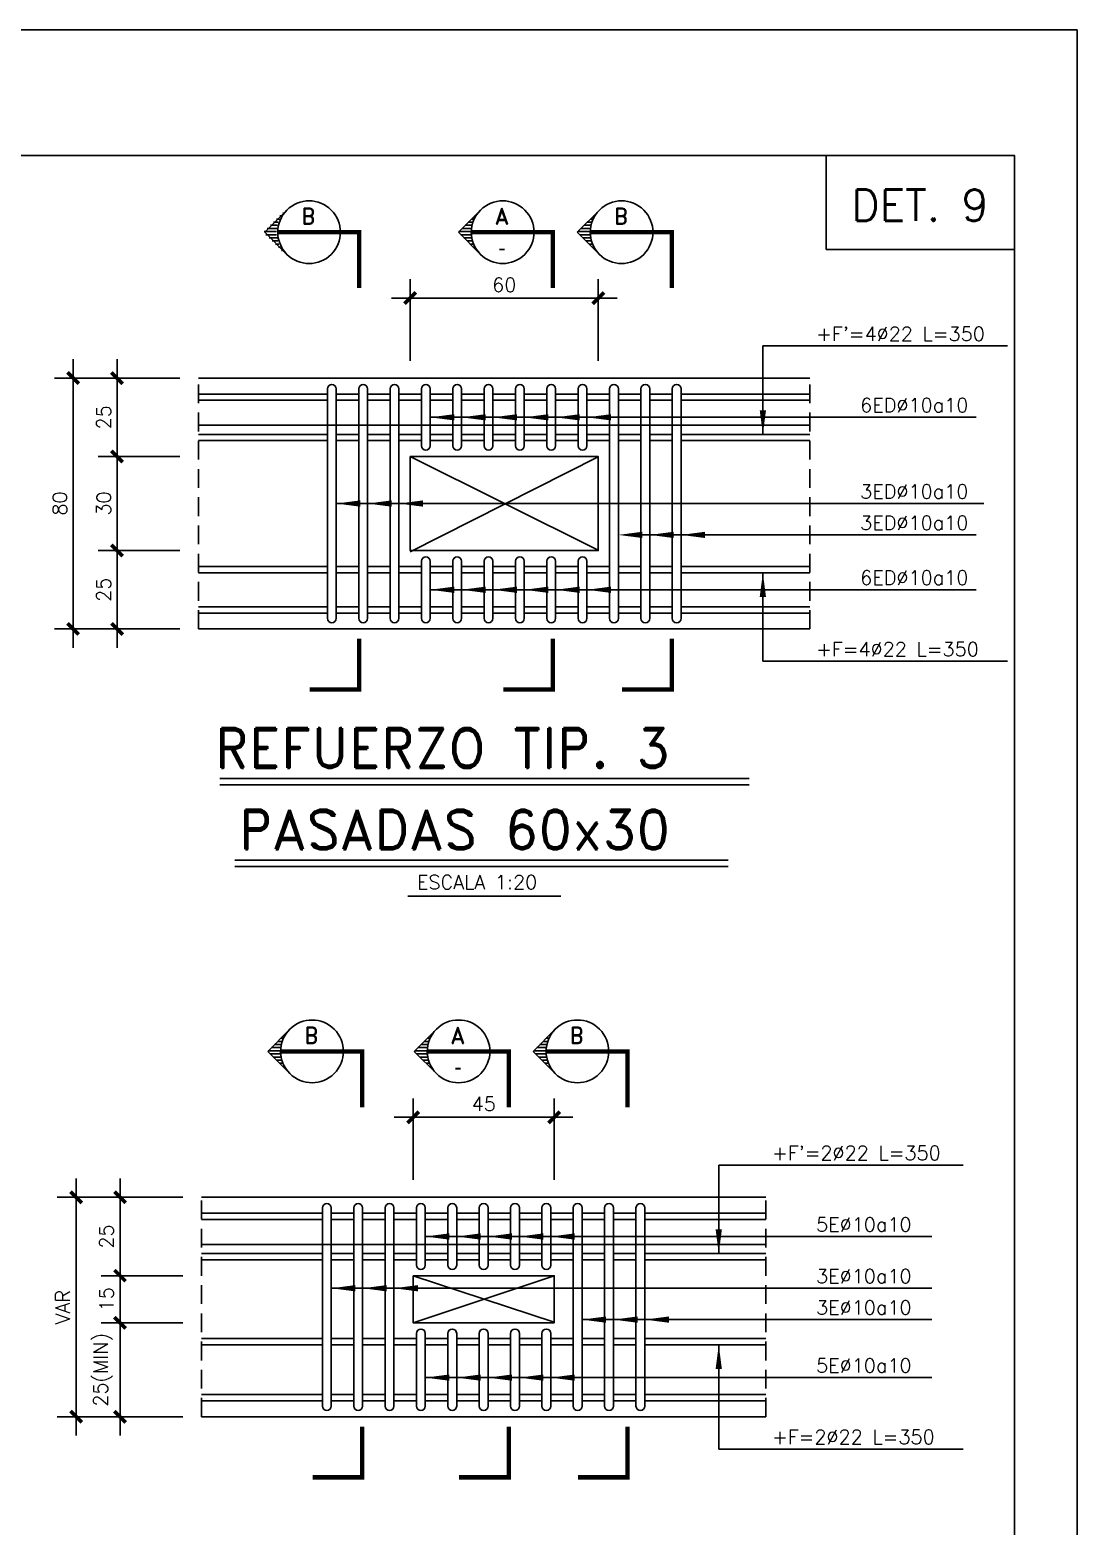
# Model space of a CAD drawing. Extents: x -5655 to 11739, y 66 to 16160.
# Drawn here: x 4852 to 5687, y 2930 to 4123 of the extents above; entities that cross this region are included whole.
import ezdxf
from ezdxf.enums import TextEntityAlignment as Align

# ---------------------------------------------------------------- set-up
doc = ezdxf.new("R2010")
doc.units = 0
doc.header["$LTSCALE"] = 30
doc.header["$MEASUREMENT"] = 0
doc.linetypes.add('DASHED', pattern=[0.75, 0.5, -0.25])
doc.layers.get('0').update_dxf_attribs({"linetype": 'CONTINUOUS'})
for name, color, linetype in [('CORTES', 5, 'CONTINUOUS'), ('RLA-CORTES', 5, 'CONTINUOUS'), ('RLA-FORMATO', 7, 'CONTINUOUS'), ('TEXTOS1', 9, 'CONTINUOUS')]:
    doc.layers.add(name, color=color, linetype=linetype)
doc.styles.add('ROMAND', font='romand', dxfattribs={"height": 31.5})
doc.styles.add('ROMANS', font='romans.shx', dxfattribs={"height": 11.25})
doc.styles.add('SIETE50', font='ROMAND.SHX', dxfattribs={"height": 31.5})
doc.dimstyles.new('ING20', dxfattribs={"dimscale": 50, "dimtxt": 0.27, "dimasz": 0.3, "dimexe": 0.3, "dimexo": 1, "dimgap": 0.1, "dimtad": 1, "dimdec": 1, "dimlfac": 0.4, "dimzin": 12, "dimdsep": 46, "dimtxsty": 'ROMANS', "dimblk1": 'TICK1', "dimblk2": 'TICK1', "dimsah": 1, "dimcen": 0.09, "dimse1": 1, "dimse2": 1, "dimclrd": 2, "dimclre": 1, "dimclrt": 3, "dimadec": 0, "dimazin": 0, "dimtfac": 1, "dimtdec": 1, "dimtix": 1, "dimtmove": 2, "dimatfit": 3, "dimldrblk": 'TICK1', "dimfxl": 1, "dimtolj": 1, "dimtzin": 12, "dimarcsym": 0})

# ---------------------------------------------------------------- blocks, each defined once
blk = doc.blocks.new('TICK1')
at = {"color": 2}
for points in [[(0, 0), (-1, 0)], [(0, 0), (1, 0)]]:
    blk.add_lwpolyline(points, dxfattribs=at)
at = {"color": 2, "const_width": 0.2}
blk.add_lwpolyline([(-0.3, -0.3), (0.3, 0.3)], dxfattribs=at)
blk = doc.blocks.new('*D76')
at = {"layer": 'RLA-CORTES', "color": 2, "lineweight": -2, "transparency": 16777216}
blk.add_line((4886.3, 3660.5), (4886.3, 3830.5), dxfattribs=at)
at = {"layer": 'RLA-CORTES', "color": 2, "lineweight": -2, "transparency": 16777216, "xscale": 15, "yscale": 15, "zscale": 15}
for p, rotation in [((4886.3, 3845.5), 90), ((4886.3, 3645.5), 270)]:
    blk.add_blockref('TICK1', p, dxfattribs=dict(at, rotation=rotation))
at = {"layer": 'RLA-CORTES', "color": 3, "transparency": 16777216, "insert": (4875.7, 3745.5), "char_height": 11.25, "attachment_point": 5, "rotation": 90, "style": 'ROMANS'}
blk.add_mtext('\\A1;80', dxfattribs=at)
blk = doc.blocks.new('*D77')
at = {"layer": 'RLA-CORTES', "color": 2, "lineweight": -2, "transparency": 16777216}
blk.add_line((4921.3, 3723), (4921.3, 3768), dxfattribs=at)
at = {"layer": 'RLA-CORTES', "color": 2, "lineweight": -2, "transparency": 16777216, "xscale": 15, "yscale": 15, "zscale": 15}
for p, rotation in [((4921.3, 3783), 90), ((4921.3, 3708), 270)]:
    blk.add_blockref('TICK1', p, dxfattribs=dict(at, rotation=rotation))
at = {"layer": 'RLA-CORTES', "color": 3, "transparency": 16777216, "insert": (4910.7, 3745.5), "char_height": 11.25, "attachment_point": 5, "rotation": 90, "style": 'ROMANS'}
blk.add_mtext('\\A1;30', dxfattribs=at)
blk = doc.blocks.new('*D78')
at = {"layer": 'RLA-CORTES', "color": 2, "lineweight": -2, "transparency": 16777216}
blk.add_line((5170.1, 3909.3), (5290.1, 3909.3), dxfattribs=at)
at = {"layer": 'RLA-CORTES', "color": 2, "lineweight": -2, "transparency": 16777216, "xscale": 15, "yscale": 15, "zscale": 15, "rotation": 180}
blk.add_blockref('TICK1', (5155.1, 3909.3), dxfattribs=at)
at = {"layer": 'RLA-CORTES', "color": 2, "lineweight": -2, "transparency": 16777216, "xscale": 15, "yscale": 15, "zscale": 15}
blk.add_blockref('TICK1', (5305.1, 3909.3), dxfattribs=at)
at = {"layer": 'RLA-CORTES', "color": 3, "transparency": 16777216, "insert": (5230.1, 3919.9), "char_height": 11.25, "attachment_point": 5, "style": 'ROMANS'}
blk.add_mtext('\\A1;60', dxfattribs=at)
blk = doc.blocks.new('*D79')
at = {"layer": 'RLA-CORTES', "color": 2, "lineweight": -2, "transparency": 16777216}
blk.add_line((4921.3, 3798), (4921.3, 3830.5), dxfattribs=at)
at = {"layer": 'RLA-CORTES', "color": 2, "lineweight": -2, "transparency": 16777216, "xscale": 15, "yscale": 15, "zscale": 15}
for p, rotation in [((4921.3, 3845.5), 90), ((4921.3, 3783), 270)]:
    blk.add_blockref('TICK1', p, dxfattribs=dict(at, rotation=rotation))
at = {"layer": 'RLA-CORTES', "color": 3, "transparency": 16777216, "insert": (4910.7, 3814.2), "char_height": 11.25, "attachment_point": 5, "rotation": 90, "style": 'ROMANS'}
blk.add_mtext('\\A1;25', dxfattribs=at)
blk = doc.blocks.new('*D50')
at = {"layer": 'RLA-CORTES', "color": 2, "lineweight": -2, "transparency": 16777216}
blk.add_line((3283.5, 167.6), (3283.5, 200.1), dxfattribs=at)
at = {"layer": 'RLA-CORTES', "color": 2, "lineweight": -2, "transparency": 16777216, "xscale": 15, "yscale": 15, "zscale": 15}
for p, rotation in [((3283.5, 215.1), 90), ((3283.5, 152.6), 270)]:
    blk.add_blockref('TICK1', p, dxfattribs=dict(at, rotation=rotation))
at = {"layer": 'RLA-CORTES', "color": 3, "transparency": 16777216, "insert": (3272.8, 183.9), "char_height": 11.25, "attachment_point": 5, "rotation": 90, "style": 'ROMANS'}
blk.add_mtext('\\A1;25', dxfattribs=at)
blk = doc.blocks.new('*X49')
at = {"color": 0}
for p, q in [((2610.1, 1260), (2610.4, 1260)), ((2611.9, 1257.5), (2612.9, 1257.5)), ((2613.2, 1255), (2615.4, 1255)), ((2614.2, 1252.5), (2617.9, 1252.5)), ((2614.9, 1250), (2620.4, 1250)), ((2615.3, 1247.5), (2622.9, 1247.5)), ((2615.4, 1242.5), (2623.9, 1242.5)), ((2615.5, 1245), (2625.4, 1245)), ((2610.9, 1230), (2611.4, 1230)), ((2612.4, 1232.5), (2613.9, 1232.5)), ((2613.6, 1235), (2616.4, 1235)), ((2614.5, 1237.5), (2618.9, 1237.5)), ((2615.1, 1240), (2621.4, 1240)), ((2608.8, 1227.5), (2608.9, 1227.5))]:
    blk.add_line(p, q, dxfattribs=at)
blk = doc.blocks.new('*D1837')
at = {"layer": 'RLA-CORTES', "color": 2, "lineweight": -2, "transparency": 16777216}
for p, q in [((4923.7, 3144.8), (4923.7, 3159.8)), ((4923.7, 3092.3), (4923.7, 3129.8)), ((4923.7, 3077.3), (4923.7, 3062.3))]:
    blk.add_line(p, q, dxfattribs=at)
at = {"layer": 'RLA-CORTES', "color": 2, "lineweight": -2, "transparency": 16777216, "xscale": 15, "yscale": 15, "zscale": 15}
for p, rotation in [((4923.7, 3129.8), 270), ((4923.7, 3092.3), 90)]:
    blk.add_blockref('TICK1', p, dxfattribs=dict(at, rotation=rotation))
at = {"layer": 'RLA-CORTES', "color": 3, "transparency": 16777216, "insert": (4913, 3111), "char_height": 11.25, "attachment_point": 5, "rotation": 90, "style": 'ROMANS'}
blk.add_mtext('\\A1;15', dxfattribs=at)
blk = doc.blocks.new('*D1838')
at = {"layer": 'RLA-CORTES', "color": 2, "lineweight": -2, "transparency": 16777216}
blk.add_line((5172.4, 3256.1), (5254.9, 3256.1), dxfattribs=at)
at = {"layer": 'RLA-CORTES', "color": 2, "lineweight": -2, "transparency": 16777216, "xscale": 15, "yscale": 15, "zscale": 15, "rotation": 180}
blk.add_blockref('TICK1', (5157.4, 3256.1), dxfattribs=at)
at = {"layer": 'RLA-CORTES', "color": 2, "lineweight": -2, "transparency": 16777216, "xscale": 15, "yscale": 15, "zscale": 15}
blk.add_blockref('TICK1', (5269.9, 3256.1), dxfattribs=at)
at = {"layer": 'RLA-CORTES', "color": 3, "transparency": 16777216, "insert": (5213.7, 3266.8), "char_height": 11.25, "attachment_point": 5, "style": 'ROMANS'}
blk.add_mtext('\\A1;45', dxfattribs=at)
blk = doc.blocks.new('*D1839')
at = {"layer": 'RLA-CORTES', "color": 2, "lineweight": -2, "transparency": 16777216}
blk.add_line((4923.7, 3144.8), (4923.7, 3177.3), dxfattribs=at)
at = {"layer": 'RLA-CORTES', "color": 2, "lineweight": -2, "transparency": 16777216, "xscale": 15, "yscale": 15, "zscale": 15}
for p, rotation in [((4923.7, 3192.3), 90), ((4923.7, 3129.8), 270)]:
    blk.add_blockref('TICK1', p, dxfattribs=dict(at, rotation=rotation))
at = {"layer": 'RLA-CORTES', "color": 3, "transparency": 16777216, "insert": (4913, 3161), "char_height": 11.25, "attachment_point": 5, "rotation": 90, "style": 'ROMANS'}
blk.add_mtext('\\A1;25', dxfattribs=at)
blk = doc.blocks.new('*D1863')
at = {"layer": 'RLA-CORTES', "color": 2, "lineweight": -2, "transparency": 16777216}
blk.add_line((4888.7, 3032.3), (4888.7, 3177.3), dxfattribs=at)
at = {"layer": 'RLA-CORTES', "color": 2, "lineweight": -2, "transparency": 16777216, "xscale": 15, "yscale": 15, "zscale": 15}
for p, rotation in [((4888.7, 3192.3), 90), ((4888.7, 3017.3), 270)]:
    blk.add_blockref('TICK1', p, dxfattribs=dict(at, rotation=rotation))
at = {"layer": 'RLA-CORTES', "color": 3, "transparency": 16777216, "insert": (4878, 3104.8), "char_height": 11.25, "attachment_point": 5, "rotation": 90, "style": 'ROMANS'}
blk.add_mtext('\\A1;VAR', dxfattribs=at)
blk = doc.blocks.new('*D1864')
at = {"layer": 'RLA-CORTES', "color": 2, "lineweight": -2, "transparency": 16777216}
blk.add_line((4923.7, 3032.3), (4923.7, 3077.3), dxfattribs=at)
at = {"layer": 'RLA-CORTES', "color": 2, "lineweight": -2, "transparency": 16777216, "xscale": 15, "yscale": 15, "zscale": 15}
for p, rotation in [((4923.7, 3092.3), 90), ((4923.7, 3017.3), 270)]:
    blk.add_blockref('TICK1', p, dxfattribs=dict(at, rotation=rotation))
at = {"layer": 'RLA-CORTES', "color": 3, "transparency": 16777216, "insert": (4910.1, 3054.8), "char_height": 11.25, "attachment_point": 5, "rotation": 90, "style": 'ROMANS'}
blk.add_mtext('\\A1;25(MIN)', dxfattribs=at)
blk = doc.blocks.new('A$C4A9C2AA3')
at = {"layer": 'RLA-CORTES'}
dim = blk.add_linear_dim(base=(-50, 0), p1=(-50, -62.5), p2=(0, 0), angle=90, dimstyle='ING20', dxfattribs=at)
dim.commit()
dim.dimension.update_dxf_attribs({"geometry": '*D50', "text_midpoint": (-60.62, -31.25), "insert": (-3333.47, -215.11)})

msp = doc.modelspace()

# ---------------------------------------------------------------- linework, layer by layer
at = {"layer": 'CORTES', "color": 2}
for p, q in [((5089.086, 3832.774), (4986.336, 3832.774)), ((5114.086, 3832.774), (5096.086, 3832.774)), ((5139.086, 3832.774), (5121.086, 3832.774)), ((5164.086, 3832.774), (5146.086, 3832.774)), ((5189.086, 3832.774), (5171.086, 3832.774)), ((5214.086, 3832.774), (5196.086, 3832.774)), ((5239.086, 3832.774), (5221.086, 3832.774)), ((5264.086, 3832.774), (5246.086, 3832.774)), ((5289.086, 3832.774), (5271.086, 3832.774)), ((5313.768, 3832.774), (5295.768, 3832.774)), ((5339.086, 3832.774), (5321.086, 3832.774)), ((5364.086, 3832.774), (5346.086, 3832.774)), ((5473.836, 3832.774), (5371.086, 3832.774)), ((5089.086, 3827.784), (4986.336, 3827.784)), ((5114.086, 3827.784), (5096.086, 3827.784)), ((5139.086, 3827.784), (5121.086, 3827.784)), ((5164.086, 3827.784), (5146.086, 3827.784)), ((5189.086, 3827.784), (5171.086, 3827.784)), ((5214.086, 3827.784), (5196.086, 3827.784)), ((5239.086, 3827.784), (5221.086, 3827.784)), ((5264.086, 3827.784), (5246.086, 3827.784)), ((5289.086, 3827.784), (5271.086, 3827.784)), ((5313.768, 3827.784), (5295.768, 3827.784)), ((5339.086, 3827.784), (5321.086, 3827.784)), ((5364.086, 3827.784), (5346.086, 3827.784)), ((5473.836, 3827.784), (5371.086, 3827.784)), ((5089.086, 3800.632), (4986.336, 3800.632)), ((5089.086, 3795.642), (4986.336, 3795.642)), ((5114.086, 3800.632), (5096.086, 3800.632)), ((5114.086, 3795.642), (5096.086, 3795.642)), ((5139.086, 3800.632), (5121.086, 3800.632)), ((5139.086, 3795.642), (5121.086, 3795.642)), ((5164.086, 3800.632), (5146.086, 3800.632)), ((5164.086, 3795.642), (5146.086, 3795.642)), ((5189.086, 3800.632), (5171.086, 3800.632)), ((5189.086, 3795.642), (5171.086, 3795.642)), ((5214.086, 3800.632), (5196.086, 3800.632)), ((5214.086, 3795.642), (5196.086, 3795.642)), ((5239.086, 3800.632), (5221.086, 3800.632)), ((5239.086, 3795.642), (5221.086, 3795.642)), ((5264.086, 3800.632), (5246.086, 3800.632)), ((5264.086, 3795.642), (5246.086, 3795.642)), ((5289.086, 3800.632), (5271.086, 3800.632)), ((5289.086, 3795.642), (5271.086, 3795.642)), ((5313.768, 3800.632), (5295.768, 3800.632)), ((5313.768, 3795.642), (5295.768, 3795.642)), ((5339.086, 3800.632), (5321.086, 3800.632)), ((5339.086, 3795.642), (5321.086, 3795.642)), ((5364.086, 3800.632), (5346.086, 3800.632)), ((5364.086, 3795.642), (5346.086, 3795.642)), ((5473.836, 3800.632), (5371.086, 3800.632)), ((5473.836, 3795.642), (5371.086, 3795.642)), ((5089.086, 3695.274), (4986.336, 3695.274)), ((5089.086, 3690.284), (4986.336, 3690.284)), ((5114.086, 3695.274), (5096.086, 3695.274)), ((5114.086, 3690.284), (5096.086, 3690.284)), ((5139.086, 3695.274), (5121.086, 3695.274)), ((5139.086, 3690.284), (5121.086, 3690.284)), ((5164.086, 3695.274), (5146.086, 3695.274)), ((5164.086, 3690.284), (5146.086, 3690.284)), ((5189.086, 3695.274), (5171.086, 3695.274)), ((5189.086, 3690.284), (5171.086, 3690.284)), ((5214.086, 3695.274), (5196.086, 3695.274)), ((5214.086, 3690.284), (5196.086, 3690.284)), ((5239.086, 3695.274), (5221.086, 3695.274)), ((5239.086, 3690.284), (5221.086, 3690.284)), ((5264.086, 3695.274), (5246.086, 3695.274)), ((5264.086, 3690.284), (5246.086, 3690.284)), ((5289.086, 3695.274), (5271.086, 3695.274)), ((5289.086, 3690.284), (5271.086, 3690.284)), ((5314.086, 3695.274), (5296.086, 3695.274)), ((5314.086, 3690.284), (5296.086, 3690.284)), ((5339.086, 3695.274), (5321.086, 3695.274)), ((5339.086, 3690.284), (5321.086, 3690.284)), ((5364.086, 3695.274), (5346.086, 3695.274)), ((5364.086, 3690.284), (5346.086, 3690.284)), ((5473.836, 3695.274), (5371.086, 3695.274)), ((5473.836, 3690.284), (5371.086, 3690.284)), ((5089.086, 3663.132), (4986.336, 3663.132)), ((5114.086, 3663.132), (5096.086, 3663.132)), ((5139.086, 3663.132), (5121.086, 3663.132)), ((5164.086, 3663.132), (5146.086, 3663.132)), ((5189.086, 3663.132), (5171.086, 3663.132)), ((5214.086, 3663.132), (5196.086, 3663.132)), ((5239.086, 3663.132), (5221.086, 3663.132)), ((5264.086, 3663.132), (5246.086, 3663.132)), ((5289.086, 3663.132), (5271.086, 3663.132)), ((5314.086, 3663.132), (5296.086, 3663.132)), ((5339.086, 3663.132), (5321.086, 3663.132)), ((5364.086, 3663.132), (5346.086, 3663.132)), ((5473.836, 3663.132), (5371.086, 3663.132)), ((5089.086, 3658.142), (4986.336, 3658.142)), ((5114.086, 3658.142), (5096.086, 3658.142)), ((5139.086, 3658.142), (5121.086, 3658.142)), ((5164.086, 3658.142), (5146.086, 3658.142)), ((5189.086, 3658.142), (5171.086, 3658.142)), ((5214.086, 3658.142), (5196.086, 3658.142)), ((5239.086, 3658.142), (5221.086, 3658.142)), ((5264.086, 3658.142), (5246.086, 3658.142)), ((5289.086, 3658.142), (5271.086, 3658.142)), ((5314.086, 3658.142), (5296.086, 3658.142)), ((5339.086, 3658.142), (5321.086, 3658.142)), ((5364.086, 3658.142), (5346.086, 3658.142)), ((5473.836, 3658.142), (5371.086, 3658.142)), ((5085.158, 3179.597), (4988.658, 3179.597)), ((5085.158, 3174.608), (4988.658, 3174.608)), ((5110.158, 3179.597), (5092.158, 3179.597)), ((5110.158, 3174.608), (5092.158, 3174.608)), ((5135.158, 3179.597), (5117.158, 3179.597)), ((5135.158, 3174.608), (5117.158, 3174.608)), ((5160.158, 3179.597), (5142.158, 3179.597)), ((5160.158, 3174.608), (5142.158, 3174.608)), ((5185.158, 3179.597), (5167.158, 3179.597)), ((5185.158, 3174.608), (5167.158, 3174.608)), ((5210.158, 3179.597), (5192.158, 3179.597)), ((5210.158, 3174.608), (5192.158, 3174.608)), ((5235.158, 3179.597), (5217.158, 3179.597)), ((5235.158, 3174.608), (5217.158, 3174.608)), ((5260.158, 3179.597), (5242.158, 3179.597)), ((5260.158, 3174.608), (5242.158, 3174.608)), ((5285.158, 3179.597), (5267.158, 3179.597)), ((5285.158, 3174.608), (5267.158, 3174.608)), ((5310.158, 3179.597), (5292.158, 3179.597)), ((5310.158, 3174.608), (5292.158, 3174.608)), ((5335.158, 3179.597), (5317.158, 3179.597)), ((5335.158, 3174.608), (5317.158, 3174.608)), ((5438.658, 3179.597), (5342.158, 3179.597)), ((5438.658, 3174.608), (5342.158, 3174.608)), ((5085.158, 3147.455), (4988.658, 3147.455)), ((5085.158, 3142.466), (4988.658, 3142.466)), ((5110.158, 3147.455), (5092.158, 3147.455)), ((5110.158, 3142.466), (5092.158, 3142.466)), ((5135.158, 3147.455), (5117.158, 3147.455)), ((5135.158, 3142.466), (5117.158, 3142.466)), ((5160.158, 3147.455), (5142.158, 3147.455)), ((5160.158, 3142.466), (5142.158, 3142.466)), ((5185.158, 3147.455), (5167.158, 3147.455)), ((5185.158, 3142.466), (5167.158, 3142.466)), ((5210.158, 3147.455), (5192.158, 3147.455)), ((5210.158, 3142.466), (5192.158, 3142.466)), ((5235.158, 3147.455), (5217.158, 3147.455)), ((5235.158, 3142.466), (5217.158, 3142.466)), ((5260.158, 3147.455), (5242.158, 3147.455)), ((5260.158, 3142.466), (5242.158, 3142.466)), ((5285.158, 3147.455), (5267.158, 3147.455)), ((5285.158, 3142.466), (5267.158, 3142.466)), ((5310.158, 3147.455), (5292.158, 3147.455)), ((5310.158, 3142.466), (5292.158, 3142.466)), ((5335.158, 3147.455), (5317.158, 3147.455)), ((5335.158, 3142.466), (5317.158, 3142.466)), ((5438.658, 3147.455), (5342.158, 3147.455)), ((5438.658, 3142.466), (5342.158, 3142.466)), ((5085.158, 3079.597), (4988.658, 3079.597)), ((5110.158, 3079.597), (5092.158, 3079.597)), ((5135.158, 3079.597), (5117.158, 3079.597)), ((5160.158, 3079.597), (5142.158, 3079.597)), ((5185.158, 3079.597), (5167.158, 3079.597)), ((5210.158, 3079.597), (5192.158, 3079.597)), ((5235.158, 3079.597), (5217.158, 3079.597)), ((5260.158, 3079.597), (5242.158, 3079.597)), ((5285.158, 3079.597), (5267.158, 3079.597)), ((5310.158, 3079.597), (5292.158, 3079.597)), ((5335.158, 3079.597), (5317.158, 3079.597)), ((5438.658, 3079.597), (5342.158, 3079.597)), ((5085.158, 3074.608), (4988.658, 3074.608)), ((5110.158, 3074.608), (5092.158, 3074.608)), ((5135.158, 3074.608), (5117.158, 3074.608)), ((5160.158, 3074.608), (5142.158, 3074.608)), ((5185.158, 3074.608), (5167.158, 3074.608)), ((5210.158, 3074.608), (5192.158, 3074.608)), ((5235.158, 3074.608), (5217.158, 3074.608)), ((5260.158, 3074.608), (5242.158, 3074.608)), ((5285.158, 3074.608), (5267.158, 3074.608)), ((5310.158, 3074.608), (5292.158, 3074.608)), ((5335.158, 3074.608), (5317.158, 3074.608)), ((5438.658, 3074.608), (5342.158, 3074.608)), ((5085.158, 3034.955), (4988.658, 3034.955)), ((5110.158, 3034.955), (5092.158, 3034.955)), ((5135.158, 3034.955), (5117.158, 3034.955)), ((5160.158, 3034.955), (5142.158, 3034.955)), ((5185.158, 3034.955), (5167.158, 3034.955)), ((5210.158, 3034.955), (5192.158, 3034.955)), ((5235.158, 3034.955), (5217.158, 3034.955)), ((5260.158, 3034.955), (5242.158, 3034.955)), ((5285.158, 3034.955), (5267.158, 3034.955)), ((5310.158, 3034.955), (5292.158, 3034.955)), ((5335.158, 3034.955), (5317.158, 3034.955)), ((5438.658, 3034.955), (5342.158, 3034.955)), ((5085.158, 3029.966), (4988.658, 3029.966)), ((5110.158, 3029.966), (5092.158, 3029.966)), ((5135.158, 3029.966), (5117.158, 3029.966)), ((5160.158, 3029.966), (5142.158, 3029.966)), ((5185.158, 3029.966), (5167.158, 3029.966)), ((5210.158, 3029.966), (5192.158, 3029.966)), ((5235.158, 3029.966), (5217.158, 3029.966)), ((5260.158, 3029.966), (5242.158, 3029.966)), ((5285.158, 3029.966), (5267.158, 3029.966)), ((5310.158, 3029.966), (5292.158, 3029.966)), ((5335.158, 3029.966), (5317.158, 3029.966)), ((5438.658, 3029.966), (5342.158, 3029.966))]:
    msp.add_line(p, q, dxfattribs=at)
at = {"layer": 'CORTES', "color": 1}
for points in [[(5092.586, 3650.461, 0.41421356), (5096.086, 3653.961), (5096.086, 3836.955, 0.41421356), (5092.586, 3840.455), (5092.586, 3840.455), (5092.586, 3840.455, 0.41421356), (5089.086, 3836.955), (5089.086, 3653.961, 0.41421356), (5092.586, 3650.461)], [(5117.586, 3650.461, 0.41421356), (5121.086, 3653.961), (5121.086, 3836.955, 0.41421356), (5117.586, 3840.455), (5117.586, 3840.455), (5117.586, 3840.455, 0.41421356), (5114.086, 3836.955), (5114.086, 3653.961, 0.41421356), (5117.586, 3650.461)], [(5142.586, 3650.461, 0.41421356), (5146.086, 3653.961), (5146.086, 3836.955, 0.41421356), (5142.586, 3840.455), (5142.586, 3840.455), (5142.586, 3840.455, 0.41421356), (5139.086, 3836.955), (5139.086, 3653.961, 0.41421356), (5142.586, 3650.461)], [(5167.586, 3787.961, 0.41421356), (5171.086, 3791.461), (5171.086, 3836.955, 0.41421356), (5167.586, 3840.455), (5167.586, 3840.455), (5167.586, 3840.455, 0.41421356), (5164.086, 3836.955), (5164.086, 3791.461, 0.41421356), (5167.586, 3787.961)], [(5167.586, 3787.961, 0.41421356), (5171.086, 3791.461), (5171.086, 3836.955, 0.41421356), (5167.586, 3840.455), (5167.586, 3840.455), (5167.586, 3840.455, 0.41421356), (5164.086, 3836.955), (5164.086, 3791.461, 0.41421356), (5167.586, 3787.961)], [(5192.586, 3787.961, 0.41421356), (5196.086, 3791.461), (5196.086, 3836.955, 0.41421356), (5192.586, 3840.455), (5192.586, 3840.455), (5192.586, 3840.455, 0.41421356), (5189.086, 3836.955), (5189.086, 3791.461, 0.41421356), (5192.586, 3787.961)], [(5192.586, 3787.961, 0.41421356), (5196.086, 3791.461), (5196.086, 3836.955, 0.41421356), (5192.586, 3840.455), (5192.586, 3840.455), (5192.586, 3840.455, 0.41421356), (5189.086, 3836.955), (5189.086, 3791.461, 0.41421356), (5192.586, 3787.961)], [(5217.586, 3787.961, 0.41421356), (5221.086, 3791.461), (5221.086, 3836.955, 0.41421356), (5217.586, 3840.455), (5217.586, 3840.455), (5217.586, 3840.455, 0.41421356), (5214.086, 3836.955), (5214.086, 3791.461, 0.41421356), (5217.586, 3787.961)], [(5217.586, 3787.961, 0.41421356), (5221.086, 3791.461), (5221.086, 3836.955, 0.41421356), (5217.586, 3840.455), (5217.586, 3840.455), (5217.586, 3840.455, 0.41421356), (5214.086, 3836.955), (5214.086, 3791.461, 0.41421356), (5217.586, 3787.961)], [(5242.586, 3787.961, 0.41421356), (5246.086, 3791.461), (5246.086, 3836.955, 0.41421356), (5242.586, 3840.455), (5242.586, 3840.455), (5242.586, 3840.455, 0.41421356), (5239.086, 3836.955), (5239.086, 3791.461, 0.41421356), (5242.586, 3787.961)], [(5242.586, 3787.961, 0.41421356), (5246.086, 3791.461), (5246.086, 3836.955, 0.41421356), (5242.586, 3840.455), (5242.586, 3840.455), (5242.586, 3840.455, 0.41421356), (5239.086, 3836.955), (5239.086, 3791.461, 0.41421356), (5242.586, 3787.961)], [(5267.586, 3787.961, 0.41421356), (5271.086, 3791.461), (5271.086, 3836.955, 0.41421356), (5267.586, 3840.455), (5267.586, 3840.455), (5267.586, 3840.455, 0.41421356), (5264.086, 3836.955), (5264.086, 3791.461, 0.41421356), (5267.586, 3787.961)], [(5267.586, 3787.961, 0.41421356), (5271.086, 3791.461), (5271.086, 3836.955, 0.41421356), (5267.586, 3840.455), (5267.586, 3840.455), (5267.586, 3840.455, 0.41421356), (5264.086, 3836.955), (5264.086, 3791.461, 0.41421356), (5267.586, 3787.961)], [(5292.586, 3787.961, 0.41421356), (5296.086, 3791.461), (5296.086, 3836.955, 0.41421356), (5292.586, 3840.455), (5292.586, 3840.455), (5292.586, 3840.455, 0.41421356), (5289.086, 3836.955), (5289.086, 3791.461, 0.41421356), (5292.586, 3787.961)], [(5292.586, 3787.961, 0.41421356), (5296.086, 3791.461), (5296.086, 3836.955, 0.41421356), (5292.586, 3840.455), (5292.586, 3840.455), (5292.586, 3840.455, 0.41421356), (5289.086, 3836.955), (5289.086, 3791.461, 0.41421356), (5292.586, 3787.961)], [(5317.586, 3650.461, 0.41421356), (5321.086, 3653.961), (5321.086, 3836.955, 0.41421356), (5317.586, 3840.455), (5317.586, 3840.455), (5317.586, 3840.455, 0.41421356), (5314.086, 3836.955), (5314.086, 3653.961, 0.41421356), (5317.586, 3650.461)], [(5342.586, 3650.461, 0.41421356), (5346.086, 3653.961), (5346.086, 3836.955, 0.41421356), (5342.586, 3840.455), (5342.586, 3840.455), (5342.586, 3840.455, 0.41421356), (5339.086, 3836.955), (5339.086, 3653.961, 0.41421356), (5342.586, 3650.461)], [(5367.586, 3650.461, 0.41421356), (5371.086, 3653.961), (5371.086, 3836.955, 0.41421356), (5367.586, 3840.455), (5367.586, 3840.455), (5367.586, 3840.455, 0.41421356), (5364.086, 3836.955), (5364.086, 3653.961, 0.41421356), (5367.586, 3650.461)], [(5167.586, 3650.461, 0.41421356), (5171.086, 3653.961), (5171.086, 3699.455, 0.41421356), (5167.586, 3702.955), (5167.586, 3702.955), (5167.586, 3702.955, 0.41421356), (5164.086, 3699.455), (5164.086, 3653.961, 0.41421356), (5167.586, 3650.461)], [(5192.586, 3650.461, 0.41421356), (5196.086, 3653.961), (5196.086, 3699.455, 0.41421356), (5192.586, 3702.955), (5192.586, 3702.955), (5192.586, 3702.955, 0.41421356), (5189.086, 3699.455), (5189.086, 3653.961, 0.41421356), (5192.586, 3650.461)], [(5217.586, 3650.461, 0.41421356), (5221.086, 3653.961), (5221.086, 3699.455, 0.41421356), (5217.586, 3702.955), (5217.586, 3702.955), (5217.586, 3702.955, 0.41421356), (5214.086, 3699.455), (5214.086, 3653.961, 0.41421356), (5217.586, 3650.461)], [(5242.586, 3650.461, 0.41421356), (5246.086, 3653.961), (5246.086, 3699.455, 0.41421356), (5242.586, 3702.955), (5242.586, 3702.955), (5242.586, 3702.955, 0.41421356), (5239.086, 3699.455), (5239.086, 3653.961, 0.41421356), (5242.586, 3650.461)], [(5267.586, 3650.461, 0.41421356), (5271.086, 3653.961), (5271.086, 3699.455, 0.41421356), (5267.586, 3702.955), (5267.586, 3702.955), (5267.586, 3702.955, 0.41421356), (5264.086, 3699.455), (5264.086, 3653.961, 0.41421356), (5267.586, 3650.461)], [(5292.586, 3650.461, 0.41421356), (5296.086, 3653.961), (5296.086, 3699.455, 0.41421356), (5292.586, 3702.955), (5292.586, 3702.955), (5292.586, 3702.955, 0.41421356), (5289.086, 3699.455), (5289.086, 3653.961, 0.41421356), (5292.586, 3650.461)], [(5088.658, 3022.284, 0.41421356), (5092.158, 3025.784), (5092.158, 3183.779, 0.41421356), (5088.658, 3187.279), (5088.658, 3187.279), (5088.658, 3187.279, 0.41421356), (5085.158, 3183.779), (5085.158, 3025.784, 0.41421356), (5088.658, 3022.284)], [(5113.658, 3022.284, 0.41421356), (5117.158, 3025.784), (5117.158, 3183.779, 0.41421356), (5113.658, 3187.279), (5113.658, 3187.279), (5113.658, 3187.279, 0.41421356), (5110.158, 3183.779), (5110.158, 3025.784, 0.41421356), (5113.658, 3022.284)], [(5138.658, 3022.284, 0.41421356), (5142.158, 3025.784), (5142.158, 3183.779, 0.41421356), (5138.658, 3187.279), (5138.658, 3187.279), (5138.658, 3187.279, 0.41421356), (5135.158, 3183.779), (5135.158, 3025.784, 0.41421356), (5138.658, 3022.284)], [(5163.658, 3134.784, 0.41421356), (5167.158, 3138.284), (5167.158, 3183.779, 0.41421356), (5163.658, 3187.279), (5163.658, 3187.279), (5163.658, 3187.279, 0.41421356), (5160.158, 3183.779), (5160.158, 3138.284, 0.41421356), (5163.658, 3134.784)], [(5163.658, 3134.784, 0.41421356), (5167.158, 3138.284), (5167.158, 3183.779, 0.41421356), (5163.658, 3187.279), (5163.658, 3187.279), (5163.658, 3187.279, 0.41421356), (5160.158, 3183.779), (5160.158, 3138.284, 0.41421356), (5163.658, 3134.784)], [(5188.658, 3134.784, 0.41421356), (5192.158, 3138.284), (5192.158, 3183.779, 0.41421356), (5188.658, 3187.279), (5188.658, 3187.279), (5188.658, 3187.279, 0.41421356), (5185.158, 3183.779), (5185.158, 3138.284, 0.41421356), (5188.658, 3134.784)], [(5188.658, 3134.784, 0.41421356), (5192.158, 3138.284), (5192.158, 3183.779, 0.41421356), (5188.658, 3187.279), (5188.658, 3187.279), (5188.658, 3187.279, 0.41421356), (5185.158, 3183.779), (5185.158, 3138.284, 0.41421356), (5188.658, 3134.784)], [(5213.658, 3134.784, 0.41421356), (5217.158, 3138.284), (5217.158, 3183.779, 0.41421356), (5213.658, 3187.279), (5213.658, 3187.279), (5213.658, 3187.279, 0.41421356), (5210.158, 3183.779), (5210.158, 3138.284, 0.41421356), (5213.658, 3134.784)], [(5213.658, 3134.784, 0.41421356), (5217.158, 3138.284), (5217.158, 3183.779, 0.41421356), (5213.658, 3187.279), (5213.658, 3187.279), (5213.658, 3187.279, 0.41421356), (5210.158, 3183.779), (5210.158, 3138.284, 0.41421356), (5213.658, 3134.784)], [(5238.658, 3134.784, 0.41421356), (5242.158, 3138.284), (5242.158, 3183.779, 0.41421356), (5238.658, 3187.279), (5238.658, 3187.279), (5238.658, 3187.279, 0.41421356), (5235.158, 3183.779), (5235.158, 3138.284, 0.41421356), (5238.658, 3134.784)], [(5238.658, 3134.784, 0.41421356), (5242.158, 3138.284), (5242.158, 3183.779, 0.41421356), (5238.658, 3187.279), (5238.658, 3187.279), (5238.658, 3187.279, 0.41421356), (5235.158, 3183.779), (5235.158, 3138.284, 0.41421356), (5238.658, 3134.784)], [(5263.658, 3134.784, 0.41421356), (5267.158, 3138.284), (5267.158, 3183.779, 0.41421356), (5263.658, 3187.279), (5263.658, 3187.279), (5263.658, 3187.279, 0.41421356), (5260.158, 3183.779), (5260.158, 3138.284, 0.41421356), (5263.658, 3134.784)], [(5263.658, 3134.784, 0.41421356), (5267.158, 3138.284), (5267.158, 3183.779, 0.41421356), (5263.658, 3187.279), (5263.658, 3187.279), (5263.658, 3187.279, 0.41421356), (5260.158, 3183.779), (5260.158, 3138.284, 0.41421356), (5263.658, 3134.784)], [(5288.658, 3022.284, 0.41421356), (5292.158, 3025.784), (5292.158, 3183.779, 0.41421356), (5288.658, 3187.279), (5288.658, 3187.279), (5288.658, 3187.279, 0.41421356), (5285.158, 3183.779), (5285.158, 3025.784, 0.41421356), (5288.658, 3022.284)], [(5313.658, 3022.284, 0.41421356), (5317.158, 3025.784), (5317.158, 3183.779, 0.41421356), (5313.658, 3187.279), (5313.658, 3187.279), (5313.658, 3187.279, 0.41421356), (5310.158, 3183.779), (5310.158, 3025.784, 0.41421356), (5313.658, 3022.284)], [(5338.658, 3022.284, 0.41421356), (5342.158, 3025.784), (5342.158, 3183.779, 0.41421356), (5338.658, 3187.279), (5338.658, 3187.279), (5338.658, 3187.279, 0.41421356), (5335.158, 3183.779), (5335.158, 3025.784, 0.41421356), (5338.658, 3022.284)], [(5163.658, 3022.284, 0.41421356), (5167.158, 3025.784), (5167.158, 3083.779, 0.41421356), (5163.658, 3087.279), (5163.658, 3087.279), (5163.658, 3087.279, 0.41421356), (5160.158, 3083.779), (5160.158, 3025.784, 0.41421356), (5163.658, 3022.284)], [(5188.658, 3022.284, 0.41421356), (5192.158, 3025.784), (5192.158, 3083.779, 0.41421356), (5188.658, 3087.279), (5188.658, 3087.279), (5188.658, 3087.279, 0.41421356), (5185.158, 3083.779), (5185.158, 3025.784, 0.41421356), (5188.658, 3022.284)], [(5213.658, 3022.284, 0.41421356), (5217.158, 3025.784), (5217.158, 3083.779, 0.41421356), (5213.658, 3087.279), (5213.658, 3087.279), (5213.658, 3087.279, 0.41421356), (5210.158, 3083.779), (5210.158, 3025.784, 0.41421356), (5213.658, 3022.284)], [(5238.658, 3022.284, 0.41421356), (5242.158, 3025.784), (5242.158, 3083.779, 0.41421356), (5238.658, 3087.279), (5238.658, 3087.279), (5238.658, 3087.279, 0.41421356), (5235.158, 3083.779), (5235.158, 3025.784, 0.41421356), (5238.658, 3022.284)], [(5263.658, 3022.284, 0.41421356), (5267.158, 3025.784), (5267.158, 3083.779, 0.41421356), (5263.658, 3087.279), (5263.658, 3087.279), (5263.658, 3087.279, 0.41421356), (5260.158, 3083.779), (5260.158, 3025.784, 0.41421356), (5263.658, 3022.284)]]:
    msp.add_lwpolyline(points, format="xyb", close=True, dxfattribs=at)
at = {"layer": 'RLA-CORTES', "color": 2}
for p, q in [((5486.9, 4023.098), (5486.9, 3948.098)), ((5486.9, 3948.098), (5636.9, 3948.098))]:
    msp.add_line(p, q, dxfattribs=at)
at = {"layer": 'RLA-CORTES', "color": 2, "linetype": 'Continuous'}
for p, q in [((5056.807, 3979.496), (5039.129, 3961.818)), ((5211.171, 3979.496), (5193.493, 3961.818)), ((5305.976, 3979.496), (5288.298, 3961.818)), ((5039.129, 3961.818), (5056.807, 3944.14)), ((5193.493, 3961.818), (5211.171, 3944.14)), ((5288.298, 3961.818), (5305.976, 3944.14)), ((5059.128, 3326.319), (5041.451, 3308.642)), ((5175.992, 3326.319), (5158.315, 3308.642)), ((5270.797, 3326.319), (5253.12, 3308.642)), ((5041.451, 3308.642), (5059.128, 3290.964)), ((5158.315, 3308.642), (5175.992, 3290.964)), ((5253.12, 3308.642), (5270.797, 3290.964))]:
    msp.add_line(p, q, dxfattribs=at)
at = {"layer": 'RLA-CORTES', "color": 1}
for p, q in [((5155.086, 3859.319), (5155.086, 3924.319)), ((5305.086, 3859.319), (5305.086, 3924.319)), ((4971.336, 3845.458), (4871.336, 3845.458)), ((4971.336, 3782.958), (4906.336, 3782.958)), ((5155.086, 3782.958), (5305.086, 3708.392)), ((5305.086, 3782.792), (5155.086, 3706.917)), ((4971.336, 3707.958), (4906.336, 3707.958)), ((4971.336, 3645.458), (4871.336, 3645.458)), ((5157.408, 3206.143), (5157.408, 3271.143)), ((5269.908, 3206.143), (5269.908, 3271.143)), ((4973.658, 3192.281), (4873.658, 3192.281)), ((4973.658, 3129.781), (4908.658, 3129.781)), ((5157.408, 3129.781), (5269.908, 3092.716)), ((5269.908, 3129.615), (5157.408, 3092.281)), ((4973.658, 3092.281), (4908.658, 3092.281)), ((4973.658, 3017.281), (4873.658, 3017.281))]:
    msp.add_line(p, q, dxfattribs=at)
at = {"layer": 'RLA-CORTES'}
for p, q in [((4986.336, 3845.458), (5473.836, 3845.458)), ((4986.336, 3807.958), (5473.836, 3807.958)), ((5473.836, 3645.458), (4986.336, 3645.458)), ((4988.658, 3192.281), (5438.658, 3192.281)), ((4988.658, 3154.781), (5438.658, 3154.781)), ((5438.658, 3017.281), (4988.658, 3017.281))]:
    msp.add_line(p, q, dxfattribs=at)
at = {"layer": 'RLA-CORTES', "color": 1, "linetype": 'DASHED'}
for p, q in [((4986.336, 3645.458), (4986.336, 3845.458)), ((5473.836, 3645.458), (5473.836, 3845.458)), ((4988.658, 3017.281), (4988.658, 3192.281)), ((5438.658, 3017.281), (5438.658, 3192.281))]:
    msp.add_line(p, q, dxfattribs=at)
at = {"layer": 'RLA-CORTES', "color": 6}
for p, q in [((5003.199, 3526.185), (5425.459, 3526.185)), ((5003.199, 3521.185), (5425.459, 3521.185)), ((5015.357, 3461.185), (5408.615, 3461.185)), ((5015.357, 3456.185), (5408.615, 3456.185))]:
    msp.add_line(p, q, dxfattribs=at)
at = {"layer": 'RLA-CORTES', "color": 3}
msp.add_line((5153.337, 3432.497), (5275.321, 3432.497), dxfattribs=at)
at = {"layer": 'RLA-CORTES', "color": 2}
msp.add_lwpolyline([(4088.996, 923.098), (5636.9, 923.098), (5636.9, 4023.098), (4088.996, 4023.098)], close=True, dxfattribs=at)
at = {"layer": 'RLA-CORTES', "color": 2, "linetype": 'Continuous', "const_width": 3.5}
for points in [[(5049.484, 3961.818), (5114.484, 3961.818), (5114.484, 3917.318)], [(5203.848, 3961.818), (5268.848, 3961.818), (5268.848, 3917.318)], [(5298.654, 3961.818), (5363.654, 3961.818), (5363.654, 3917.318)], [(5051.806, 3308.642), (5116.806, 3308.642), (5116.806, 3264.142)], [(5168.67, 3308.642), (5233.67, 3308.642), (5233.67, 3264.142)], [(5263.475, 3308.642), (5328.475, 3308.642), (5328.475, 3264.142)]]:
    msp.add_lwpolyline(points, dxfattribs=at)
at = {"layer": 'RLA-CORTES', "color": 3}
for points in [[(5155.086, 3782.958), (5305.086, 3782.958), (5305.086, 3707.958), (5155.086, 3707.958)], [(5157.408, 3129.781), (5269.908, 3129.781), (5269.908, 3092.281), (5157.408, 3092.281)]]:
    msp.add_lwpolyline(points, close=True, dxfattribs=at)
at = {"layer": 'RLA-CORTES', "color": 2, "const_width": 3.513}
for points in [[(5074.951, 3597.171), (5114.484, 3597.171), (5114.484, 3637.636)], [(5229.315, 3597.171), (5268.848, 3597.171), (5268.848, 3637.636)], [(5324.12, 3597.171), (5363.654, 3597.171), (5363.654, 3637.636)], [(5077.272, 2968.994), (5116.806, 2968.994), (5116.806, 3009.46)], [(5194.136, 2968.994), (5233.67, 2968.994), (5233.67, 3009.46)], [(5288.942, 2968.994), (5328.475, 2968.994), (5328.475, 3009.46)]]:
    msp.add_lwpolyline(points, dxfattribs=at)
at = {"layer": 'RLA-CORTES', "color": 1, "linetype": 'Continuous'}
for centre in [(5074.484, 3961.818), (5228.848, 3961.818), (5323.654, 3961.818), (5076.806, 3308.642), (5193.67, 3308.642), (5288.475, 3308.642)]:
    msp.add_arc(centre, 25, 225, 135, dxfattribs=at)
at = {"layer": 'RLA-CORTES', "color": 2, "linetype": 'Continuous'}
for centre in [(5074.484, 3961.818), (5228.848, 3961.818), (5228.848, 3961.818), (5323.654, 3961.818), (5076.806, 3308.642), (5193.67, 3308.642), (5288.475, 3308.642)]:
    msp.add_arc(centre, 25, 135, 225, dxfattribs=at)
at = {"layer": 'RLA-FORMATO', "color": 6, "linetype": 'Continuous'}
for q in [(-58.1, 4123.098), (5686.9, 68.098)]:
    msp.add_line((5686.9, 4123.098), q, dxfattribs=at)
at = {"layer": 'TEXTOS1', "color": 1}
for p, q in [((5436.329, 3800.632), (5436.329, 3871.178)), ((5436.329, 3871.178), (5631.329, 3871.178)), ((5171.086, 3814.208), (5606.329, 3814.208)), ((5096.086, 3745.458), (5612.579, 3745.458)), ((5327.336, 3720.458), (5606.329, 3720.458)), ((5436.329, 3690.284), (5436.329, 3619.738)), ((5171.086, 3676.708), (5606.329, 3676.708)), ((5436.329, 3619.738), (5631.329, 3619.738)), ((5401.15, 3147.455), (5401.15, 3218.002)), ((5401.15, 3218.002), (5596.15, 3218.002)), ((5167.158, 3161.031), (5571.15, 3161.031)), ((5092.158, 3119.781), (5571.15, 3119.781)), ((5292.158, 3094.781), (5571.15, 3094.781)), ((5401.15, 3074.608), (5401.15, 2991.561)), ((5167.158, 3048.531), (5571.15, 3048.531)), ((5401.15, 2991.561), (5596.15, 2991.561))]:
    msp.add_line(p, q, dxfattribs=at)
at = {"layer": 'TEXTOS1', "color": 2}
for points in [[(5436.329, 3800.632, 0, 5, 0), (5436.329, 3819.844, 5, 5, 0)], [(5171.086, 3814.208, 0, 5, 0), (5190.299, 3814.208, 5, 5, 0)], [(5196.086, 3814.208, 0, 5, 0), (5215.299, 3814.208, 5, 5, 0)], [(5221.086, 3814.208, 0, 5, 0), (5240.299, 3814.208, 5, 5, 0)], [(5246.086, 3814.208, 0, 5, 0), (5265.299, 3814.208, 5, 5, 0)], [(5271.086, 3814.208, 0, 5, 0), (5290.299, 3814.208, 5, 5, 0)], [(5296.086, 3814.208, 0, 5, 0), (5315.299, 3814.208, 5, 5, 0)], [(5096.086, 3745.458, 0, 5, 0), (5115.299, 3745.458, 5, 5, 0)], [(5121.086, 3745.458, 0, 5, 0), (5140.299, 3745.458, 5, 5, 0)], [(5146.086, 3745.458, 0, 5, 0), (5165.299, 3745.458, 5, 5, 0)], [(5321.086, 3720.458, 0, 5, 0), (5340.299, 3720.458, 5, 5, 0)], [(5346.086, 3720.458, 0, 5, 0), (5365.299, 3720.458, 5, 5, 0)], [(5371.086, 3720.458, 0, 5, 0), (5390.299, 3720.458, 5, 5, 0)], [(5436.329, 3690.284, 0, 5, 0), (5436.329, 3671.072, 5, 5, 0)], [(5171.086, 3676.708, 0, 5, 0), (5190.299, 3676.708, 5, 5, 0)], [(5196.086, 3676.708, 0, 5, 0), (5215.299, 3676.708, 5, 5, 0)], [(5221.086, 3676.708, 0, 5, 0), (5240.299, 3676.708, 5, 5, 0)], [(5246.086, 3676.708, 0, 5, 0), (5265.299, 3676.708, 5, 5, 0)], [(5271.086, 3676.708, 0, 5, 0), (5290.299, 3676.708, 5, 5, 0)], [(5296.086, 3676.708, 0, 5, 0), (5315.299, 3676.708, 5, 5, 0)], [(5167.158, 3161.031, 0, 5, 0), (5186.37, 3161.031, 5, 5, 0)], [(5192.158, 3161.031, 0, 5, 0), (5211.37, 3161.031, 5, 5, 0)], [(5217.158, 3161.031, 0, 5, 0), (5236.37, 3161.031, 5, 5, 0)], [(5242.158, 3161.031, 0, 5, 0), (5261.37, 3161.031, 5, 5, 0)], [(5267.158, 3161.031, 0, 5, 0), (5286.37, 3161.031, 5, 5, 0)], [(5401.15, 3147.455, 0, 5, 0), (5401.15, 3166.668, 5, 5, 0)], [(5092.158, 3119.781, 0, 5, 0), (5111.37, 3119.781, 5, 5, 0)], [(5117.158, 3119.781, 0, 5, 0), (5136.37, 3119.781, 5, 5, 0)], [(5142.158, 3119.781, 0, 5, 0), (5161.37, 3119.781, 5, 5, 0)], [(5292.158, 3094.781, 0, 5, 0), (5311.37, 3094.781, 5, 5, 0)], [(5317.158, 3094.781, 0, 5, 0), (5336.37, 3094.781, 5, 5, 0)], [(5342.158, 3094.781, 0, 5, 0), (5361.37, 3094.781, 5, 5, 0)], [(5401.15, 3074.608, 0, 5, 0), (5401.15, 3055.395, 5, 5, 0)], [(5167.158, 3048.531, 0, 5, 0), (5186.37, 3048.531, 5, 5, 0)], [(5192.158, 3048.531, 0, 5, 0), (5211.37, 3048.531, 5, 5, 0)], [(5217.158, 3048.531, 0, 5, 0), (5236.37, 3048.531, 5, 5, 0)], [(5242.158, 3048.531, 0, 5, 0), (5261.37, 3048.531, 5, 5, 0)], [(5267.158, 3048.531, 0, 5, 0), (5286.37, 3048.531, 5, 5, 0)]]:
    msp.add_lwpolyline(points, format="xyseb", dxfattribs=at)

# ---------------------------------------------------------------- block references
msp.add_blockref('A$C4A9C2AA3', (4971.336, 3707.958))
at = {"layer": 'RLA-CORTES', "color": 2, "linetype": 'Continuous', "xscale": -1}
for p in [(7663.984, 2717.318), (7819.348, 2717.318), (7819.348, 2717.318), (7914.154, 2717.318), (7667.306, 2064.142), (7784.17, 2064.142), (7878.975, 2064.142)]:
    msp.add_blockref('*X49', p, dxfattribs=at)

# ---------------------------------------------------------------- texts
at = {"layer": 'RLA-CORTES', "color": 5, "style": 'ROMANS'}
msp.add_text('DET. 9', height=25, dxfattribs=at).set_placement((5561.607, 3970.856), align=Align.CENTER)
at = {"layer": 'RLA-CORTES', "color": 3, "linetype": 'Continuous', "style": 'ROMAND'}
for s, p in [('B', (5073.93, 3968.101)), ('A', (5228.293, 3968.101)), ('B', (5323.099, 3968.101)), ('B', (5076.251, 3314.925)), ('A', (5193.115, 3314.925)), ('B', (5287.92, 3314.925))]:
    msp.add_text(s, height=13, dxfattribs=at).set_placement(p, align=Align.CENTER)
at = {"layer": 'RLA-CORTES', "color": 3, "linetype": 'Continuous'}
for p in [(5228.425, 3942.976), (5193.246, 3289.8)]:
    msp.add_text('-', height=13, dxfattribs=at).set_placement(p, align=Align.CENTER)
at = {"layer": 'RLA-CORTES', "color": 9, "style": 'ROMANS'}
for s, p in [("+F'=4%%C22 L=350", (5478.836, 3875.207)), ('6ED%%C10a10', (5513.936, 3818.237)), ('3ED%%C10a10', (5513.936, 3749.487)), ('3ED%%C10a10', (5513.936, 3724.487)), ('6ED%%C10a10', (5513.936, 3680.737)), ('+F=4%%C22 L=350', (5478.836, 3623.766)), ('ESCALA 1:20', (5160.479, 3437.878)), ("+F'=2%%C22 L=350", (5443.658, 3222.031)), ('5E%%C10a10', (5478.758, 3165.06)), ('3E%%C10a10', (5478.758, 3123.81)), ('3E%%C10a10', (5478.758, 3098.81)), ('5E%%C10a10', (5478.758, 3052.56)), ('+F=2%%C22 L=350', (5443.658, 2995.59))]:
    msp.add_text(s, height=11.25, dxfattribs=at).set_placement(p)
at = {"layer": 'RLA-CORTES', "color": 6, "style": 'SIETE50'}
for s, p in [('REFUERZO TIP. 3', (4999.318, 3534.751)), ('PASADAS 60x30', (5018.27, 3469.751))]:
    msp.add_text(s, height=31.5, dxfattribs=at).set_placement(p)

# ---------------------------------------------------------------- dimensions: what is measured, and where the dimension line sits
at = {"layer": 'RLA-CORTES', "color": 3}
for base, p1, p2, picture, middle in [((5305.086, 3909.319), (5155.086, 3782.958), (5305.086, 3782.958), '*D78', (5230.086, 3919.944)), ((5269.908, 3256.143), (5157.408, 3129.781), (5269.908, 3129.781), '*D1838', (5213.658, 3266.768))]:
    dim = msp.add_linear_dim(base=base, p1=p1, p2=p2, dimstyle='ING20', dxfattribs=at)
    dim.commit()
    dim.dimension.update_dxf_attribs({"geometry": picture, "text_midpoint": middle})
at = {"layer": 'RLA-CORTES'}
for base, p1, p2, picture, middle in [((4886.336, 3845.458), (4886.336, 3645.458), (4886.336, 3845.458), '*D76', (4875.711, 3745.458)), ((4921.336, 3845.458), (4921.336, 3782.958), (4971.336, 3845.458), '*D79', (4910.711, 3814.208)), ((4921.336, 3782.958), (4921.336, 3707.958), (4921.336, 3782.958), '*D77', (4910.711, 3745.458)), ((4923.658, 3192.281), (4923.658, 3129.781), (4973.658, 3192.281), '*D1839', (4913.033, 3161.031)), ((4923.658, 3129.781), (4923.658, 3092.281), (4923.658, 3129.781), '*D1837', (4913.033, 3111.031))]:
    dim = msp.add_linear_dim(base=base, p1=p1, p2=p2, angle=90, dimstyle='ING20', dxfattribs=at)
    dim.commit()
    dim.dimension.update_dxf_attribs({"geometry": picture, "text_midpoint": middle})
for base, p1, p2, text, picture, middle in [((4888.658, 3192.281), (4888.658, 3017.281), (4888.658, 3192.281), 'VAR', '*D1863', (4878.033, 3104.781)), ((4923.658, 3092.281), (4923.658, 3017.281), (4973.658, 3092.281), '25(MIN)', '*D1864', (4910.086, 3054.781))]:
    dim = msp.add_linear_dim(base=base, p1=p1, p2=p2, angle=90, text=text, dimstyle='ING20', dxfattribs=at)
    dim.commit()
    dim.dimension.update_dxf_attribs({"geometry": picture, "text_midpoint": middle})

doc.saveas('drawing.dxf')
